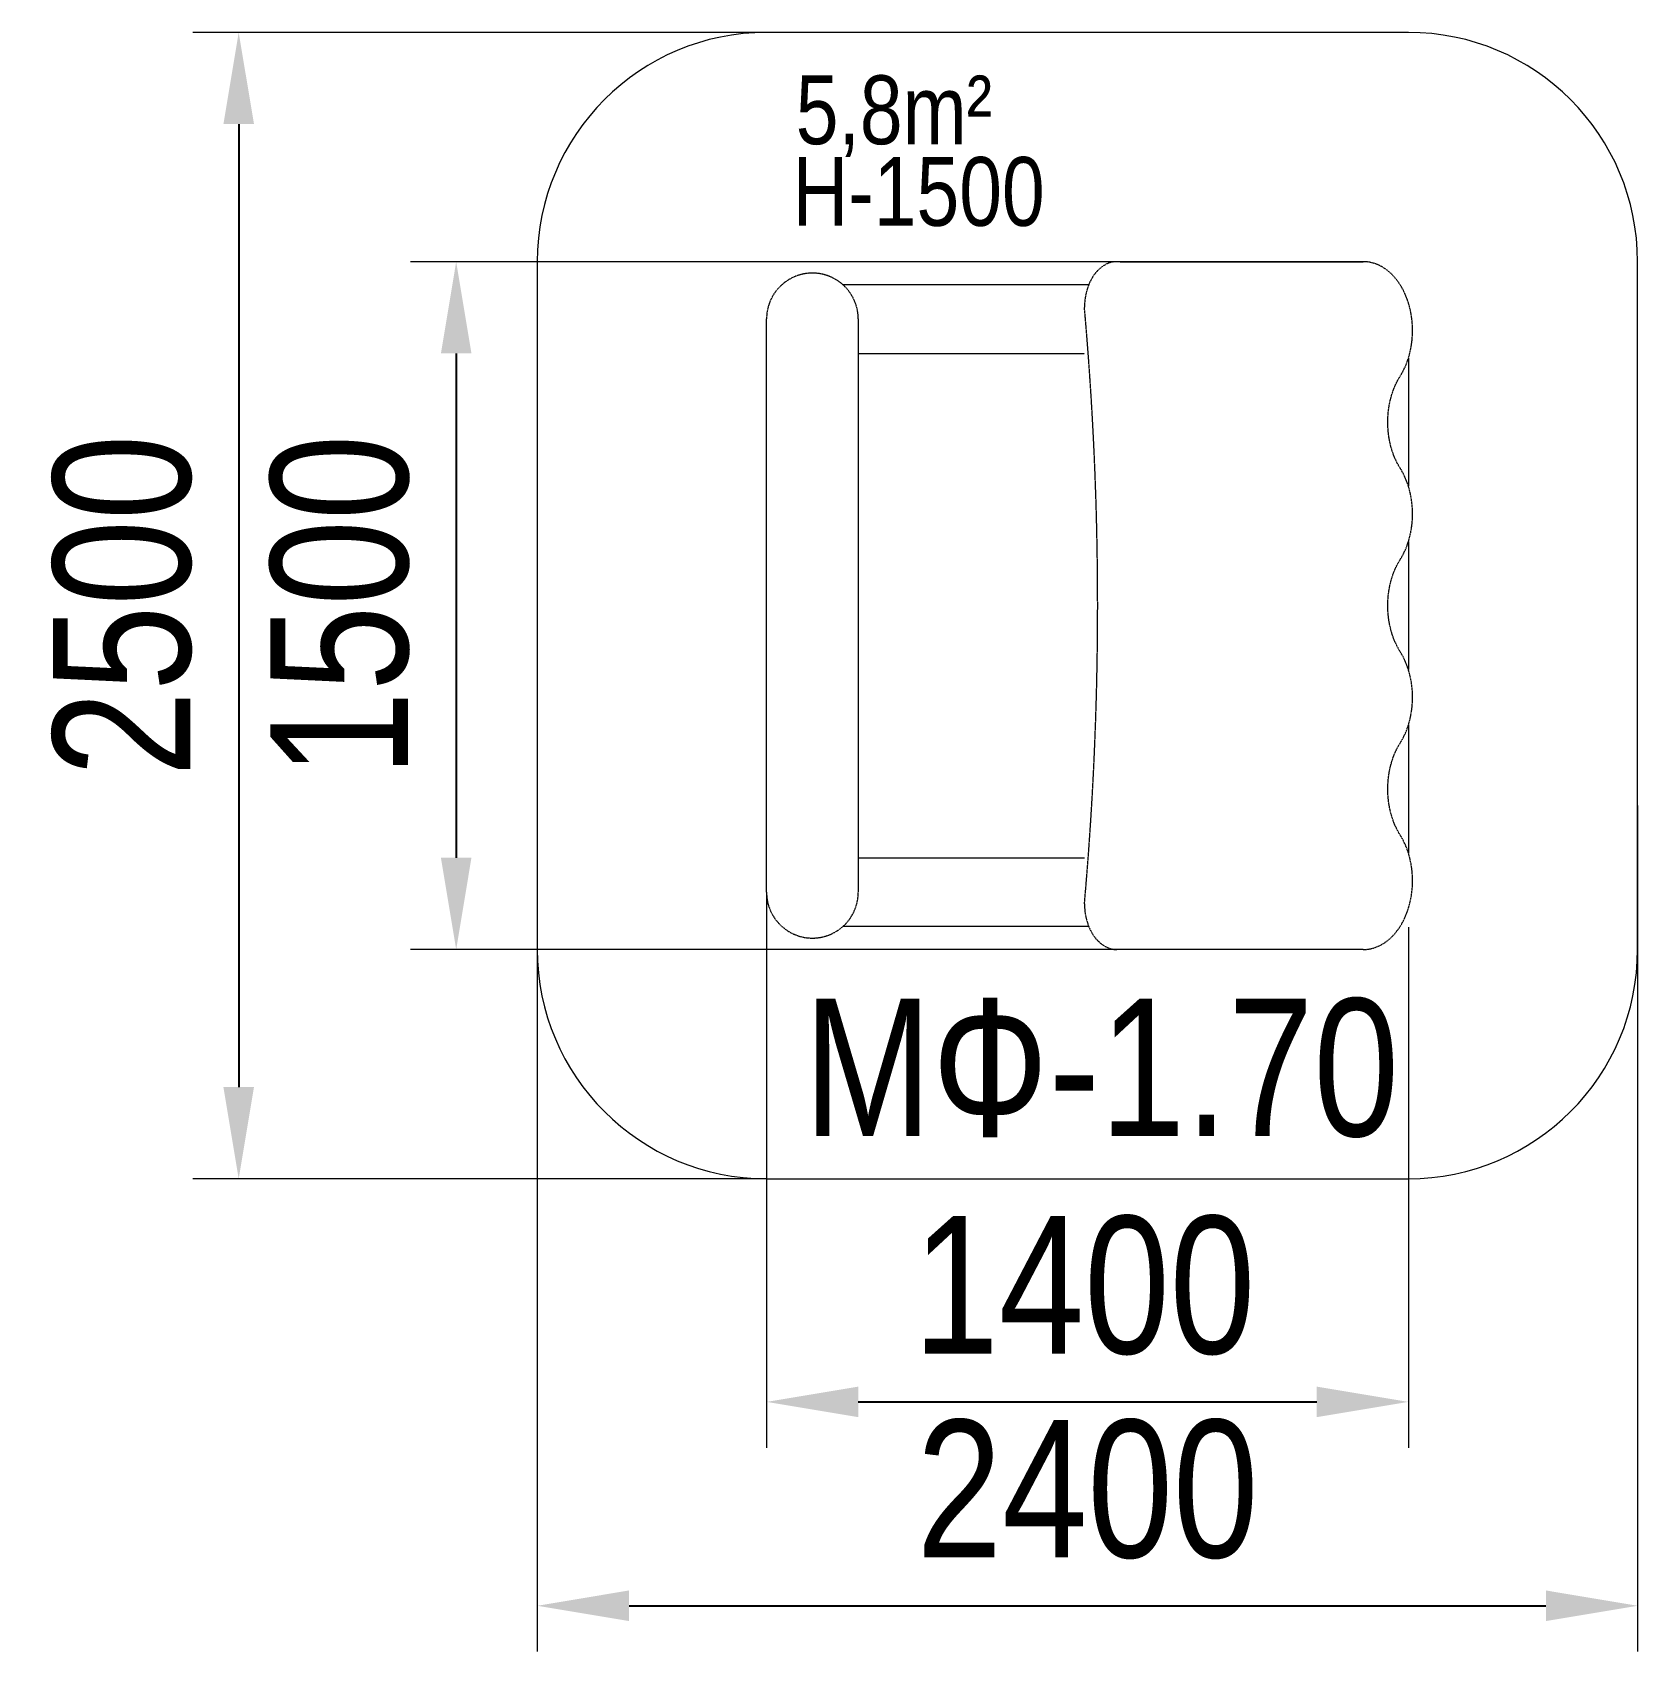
# Model space of a CAD drawing. Header units: millimetres. Extents: x -2181 to 1321, y -2178 to 1353.
import ezdxf

# ---------------------------------------------------------------- set-up
doc = ezdxf.new("R2010")
doc.units = ezdxf.units.MM
doc.linetypes.add('HIDDEN', pattern=[1.905, 1.27, -0.635])
for name, color, linetype in [('DIKOM_АРТИКУЛ', 7, 'Continuous'), ('DIKOM_ЗОНА', 90, 'Continuous'), ('DIKOM_ОБЪЕКТ', 7, 'Continuous'), ('DIKOM_РАЗМЕР_ЗОНА', 7, 'Continuous'), ('DIKOM_РАЗМЕР_ОБЪЕКТА', 7, 'Continuous')]:
    doc.layers.add(name, color=color, linetype=linetype)
doc.styles.add('style1', font='arialbd.ttf', dxfattribs={"width": 0.8})
doc.dimstyles.new('1-50', dxfattribs={"dimtxt": 300, "dimasz": 200, "dimexe": 100, "dimexo": 0, "dimgap": 100, "dimtad": 1, "dimtxsty": 'style1', "dimcen": 200, "dimclrd": 7, "dimclre": 7, "dimclrt": 7, "dimadec": 1, "dimazin": 2, "dimtfac": 1, "dimtmove": 0, "dimatfit": 2, "dimfxl": 0, "dimlwd": 25, "dimlwe": 18, "dimarcsym": 0})

# ---------------------------------------------------------------- blocks, each defined once
blk = doc.blocks.new('*D0')
at = {"layer": 'DIKOM_РАЗМЕР_ЗОНА', "color": 7, "lineweight": 18, "transparency": 16777216}
for p, q in [((-1079.3, -332.4), (-1079.3, -2177.7)), ((1320.7, -332.4), (1320.7, -2177.7))]:
    blk.add_line(p, q, dxfattribs=at)
at = {"layer": 'DIKOM_РАЗМЕР_ЗОНА', "color": 7, "lineweight": 25, "transparency": 16777216}
blk.add_line((-879.3, -2077.7), (1120.7, -2077.7), dxfattribs=at)
at = {"layer": 'DIKOM_РАЗМЕР_ЗОНА', "color": 7, "transparency": 16777216}
for points in [[(-879.3, -2044.3), (-879.3, -2111), (-1079.3, -2077.7)], [(1120.7, -2044.3), (1120.7, -2111), (1320.7, -2077.7)]]:
    blk.add_solid(points, dxfattribs=at)
at = {"layer": 'DIKOM_РАЗМЕР_ЗОНА', "color": 7, "transparency": 16777216, "insert": (120.7, -1824.5), "char_height": 300, "attachment_point": 5, "style": 'style1'}
blk.add_mtext('{\\fArial|b0|i0|c204|p34;2400}', dxfattribs=at)
blk = doc.blocks.new('*D1')
at = {"layer": 'DIKOM_РАЗМЕР_ОБЪЕКТА', "color": 7, "lineweight": 18, "transparency": 16777216}
for p, q in [((726.3, 853.2), (-1356.3, 853.2)), ((722.2, -646.6), (-1356.3, -646.6))]:
    blk.add_line(p, q, dxfattribs=at)
at = {"layer": 'DIKOM_РАЗМЕР_ОБЪЕКТА', "color": 7, "lineweight": 25, "transparency": 16777216}
blk.add_line((-1256.3, 653.2), (-1256.3, -446.6), dxfattribs=at)
at = {"layer": 'DIKOM_РАЗМЕР_ОБЪЕКТА', "color": 7, "transparency": 16777216}
for points in [[(-1289.6, 653.2), (-1223, 653.2), (-1256.3, 853.2)], [(-1289.6, -446.6), (-1223, -446.6), (-1256.3, -646.6)]]:
    blk.add_solid(points, dxfattribs=at)
at = {"layer": 'DIKOM_РАЗМЕР_ОБЪЕКТА', "color": 7, "transparency": 16777216, "insert": (-1509.5, 103.3), "char_height": 300, "attachment_point": 5, "rotation": 90, "style": 'style1'}
blk.add_mtext('{\\fArial|b0|i0|c204|p34;1500}', dxfattribs=at)
blk = doc.blocks.new('*D2')
at = {"layer": 'DIKOM_РАЗМЕР_ОБЪЕКТА', "color": 7, "lineweight": 18, "transparency": 16777216}
for p, q in [((-579.3, -521.6), (-579.3, -1733.1)), ((820.7, -598.1), (820.7, -1733.1))]:
    blk.add_line(p, q, dxfattribs=at)
at = {"layer": 'DIKOM_РАЗМЕР_ОБЪЕКТА', "color": 7, "lineweight": 25, "transparency": 16777216}
blk.add_line((-379.3, -1633.1), (620.7, -1633.1), dxfattribs=at)
at = {"layer": 'DIKOM_РАЗМЕР_ОБЪЕКТА', "color": 7, "transparency": 16777216}
for points in [[(-379.3, -1599.8), (-379.3, -1666.4), (-579.3, -1633.1)], [(620.7, -1599.8), (620.7, -1666.4), (820.7, -1633.1)]]:
    blk.add_solid(points, dxfattribs=at)
at = {"layer": 'DIKOM_РАЗМЕР_ОБЪЕКТА', "color": 7, "transparency": 16777216, "insert": (113.7, -1379.9), "char_height": 300, "attachment_point": 5, "style": 'style1'}
blk.add_mtext('{\\fArial|b0|i0|c204|p34;1400}', dxfattribs=at)
blk = doc.blocks.new('*D3')
at = {"layer": 'DIKOM_РАЗМЕР_ЗОНА', "color": 7, "lineweight": 18, "transparency": 16777216}
for p, q in [((-579.3, 1353.4), (-1830.7, 1353.4)), ((-579.3, -1146.6), (-1830.7, -1146.6))]:
    blk.add_line(p, q, dxfattribs=at)
at = {"layer": 'DIKOM_РАЗМЕР_ЗОНА', "color": 7, "lineweight": 25, "transparency": 16777216}
blk.add_line((-1730.7, 1153.4), (-1730.7, -946.6), dxfattribs=at)
at = {"layer": 'DIKOM_РАЗМЕР_ЗОНА', "color": 7, "transparency": 16777216}
for points in [[(-1764, 1153.4), (-1697.3, 1153.4), (-1730.7, 1353.4)], [(-1764, -946.6), (-1697.3, -946.6), (-1730.7, -1146.6)]]:
    blk.add_solid(points, dxfattribs=at)
at = {"layer": 'DIKOM_РАЗМЕР_ЗОНА', "color": 7, "transparency": 16777216, "insert": (-1983.9, 103.4), "char_height": 300, "attachment_point": 5, "rotation": 90, "style": 'style1'}
blk.add_mtext('{\\fArial|b0|i0|c204|p34;2500}', dxfattribs=at)

msp = doc.modelspace()

# ---------------------------------------------------------------- linework, layer by layer
at = {"layer": 'DIKOM_ЗОНА', "color": 3, "lineweight": 15}
msp.add_lwpolyline([(-579.299, -1146.638), (820.701, -1146.638, 0.41421356), (1320.701, -646.638), (1320.701, 853.362, 0.41421356), (820.701, 1353.362), (-579.299, 1353.362, 0.41421356), (-1079.299, 853.362), (-1079.299, -646.638, 0.41421356)], format="xyb", close=True, dxfattribs=at)
at = {"layer": 'DIKOM_ОБЪЕКТ', "color": 7, "linetype": 'HIDDEN', "lineweight": 15}
for p, q in [((191.915, 853.362), (184.844, 853.362)), ((191.915, 853.362), (722.245, 853.362)), ((-413.155, 803.362), (123.625, 803.362)), ((-579.299, -521.638), (-579.299, 728.362)), ((-379.299, 728.362), (-379.299, -521.638)), ((-379.299, 653.362), (114.133, 653.362)), ((820.701, 643.014), (820.701, 363.705)), ((820.701, 629.923), (820.701, 363.705)), ((820.701, 243.014), (820.701, 148.795)), ((820.701, 243.014), (820.701, -36.295)), ((820.701, 148.795), (820.701, -36.295)), ((820.701, -156.986), (820.701, -436.319)), ((-378.451, -446.638), (114.133, -446.638)), ((123.625, -596.638), (-413.155, -596.638)), ((191.915, -646.638), (184.844, -646.638)), ((722.245, -646.638), (191.915, -646.638))]:
    msp.add_line(p, q, dxfattribs=at)
at = {"layer": 'DIKOM_ОБЪЕКТ', "color": 7, "linetype": 'HIDDEN', "lineweight": 15, "flags": 128}
for points in [[(184.844, 853.362), (181.671, 853.261), (178.505, 852.959), (175.352, 852.457), (172.218, 851.755), (169.109, 850.855), (166.032, 849.758), (162.993, 848.467), (159.998, 846.985), (157.053, 845.315), (154.163, 843.459), (151.336, 841.421), (148.576, 839.207), (145.889, 836.819), (143.281, 834.264), (140.756, 831.545), (138.32, 828.669), (135.978, 825.641), (133.734, 822.468), (131.593, 819.156), (129.56, 815.711), (127.637, 812.14), (125.83, 808.452), (124.142, 804.652), (122.576, 800.749), (121.135, 796.75), (119.823, 792.664), (118.642, 788.499), (117.594, 784.264), (116.681, 779.966), (115.906, 775.614), (115.269, 771.217), (114.773, 766.785), (114.418, 762.326), (114.204, 757.848), (114.133, 753.362)], [(802.892, 604.023), (804.606, 606.8), (807.698, 612.185), (810.608, 617.762), (813.331, 623.52), (815.86, 629.445), (818.191, 635.525), (820.319, 641.748), (822.239, 648.099), (823.948, 654.566), (825.443, 661.135), (826.72, 667.792), (827.777, 674.523), (828.612, 681.315), (829.223, 688.153), (829.61, 695.022), (829.77, 701.909), (829.705, 708.799), (829.414, 715.678), (828.897, 722.531), (828.156, 729.344), (827.192, 736.103), (826.007, 742.794), (824.604, 749.403), (822.984, 755.915), (821.152, 762.319), (819.111, 768.599), (816.864, 774.743), (814.416, 780.737), (811.772, 786.57), (808.938, 792.228), (805.918, 797.7), (802.72, 802.973), (799.348, 808.037), (795.811, 812.88), (792.116, 817.491), (788.27, 821.86), (784.282, 825.978), (780.16, 829.835), (775.913, 833.423), (771.551, 836.733), (767.083, 839.758), (762.52, 842.492), (757.872, 844.929), (753.149, 847.064), (748.363, 848.892), (743.524, 850.411), (738.642, 851.617), (733.728, 852.509), (728.793, 853.085), (723.846, 853.345), (722.245, 853.362)], [(802.892, 402.701), (801.236, 405.383), (798.189, 410.678), (795.312, 416.168), (792.612, 421.843), (790.095, 427.69), (787.767, 433.696), (785.634, 439.851), (783.698, 446.139), (781.966, 452.549), (780.441, 459.067), (779.125, 465.679), (778.023, 472.371), (777.137, 479.129), (776.468, 485.938), (776.019, 492.784), (775.789, 499.653), (775.781, 506.53), (775.993, 513.4), (776.425, 520.248), (777.076, 527.061), (777.946, 533.823), (779.031, 540.52), (780.329, 547.138), (781.838, 553.663), (783.554, 560.081), (785.473, 566.378), (787.59, 572.542), (789.902, 578.559), (792.402, 584.416), (795.086, 590.102), (797.947, 595.605), (800.979, 600.912), (802.892, 604.023)], [(802.892, 204.023), (804.606, 206.8), (807.698, 212.185), (810.608, 217.762), (813.331, 223.52), (815.86, 229.445), (818.191, 235.525), (820.319, 241.747), (822.239, 248.099), (823.948, 254.566), (825.443, 261.135), (826.72, 267.792), (827.777, 274.523), (828.612, 281.315), (829.223, 288.153), (829.61, 295.022), (829.77, 301.909), (829.705, 308.799), (829.414, 315.678), (828.897, 322.531), (828.156, 329.344), (827.192, 336.103), (826.007, 342.794), (824.604, 349.403), (822.984, 355.915), (821.152, 362.319), (819.111, 368.599), (816.864, 374.743), (814.416, 380.737), (811.772, 386.57), (808.938, 392.228), (805.918, 397.7), (802.892, 402.701)], [(802.892, 2.701), (801.236, 5.383), (798.189, 10.677), (795.312, 16.168), (792.612, 21.843), (790.095, 27.69), (787.767, 33.696), (785.634, 39.851), (783.698, 46.139), (781.966, 52.549), (780.441, 59.067), (779.125, 65.679), (778.023, 72.371), (777.137, 79.129), (776.468, 85.938), (776.019, 92.784), (775.789, 99.653), (775.781, 106.53), (775.993, 113.4), (776.425, 120.248), (777.076, 127.061), (777.946, 133.822), (779.031, 140.52), (780.329, 147.138), (781.838, 153.663), (783.554, 160.081), (785.473, 166.378), (787.59, 172.542), (789.902, 178.559), (792.402, 184.416), (795.086, 190.102), (797.947, 195.604), (800.979, 200.912), (802.892, 204.023)], [(802.892, -195.977), (804.606, -193.2), (807.698, -187.815), (810.608, -182.237), (813.331, -176.48), (815.86, -170.555), (818.191, -164.475), (820.319, -158.252), (822.239, -151.901), (823.948, -145.434), (825.443, -138.865), (826.72, -132.208), (827.777, -125.477), (828.612, -118.685), (829.223, -111.847), (829.61, -104.978), (829.77, -98.091), (829.705, -91.201), (829.414, -84.322), (828.897, -77.469), (828.156, -70.656), (827.192, -63.897), (826.007, -57.206), (824.604, -50.597), (822.984, -44.085), (821.152, -37.681), (819.111, -31.401), (816.864, -25.257), (814.416, -19.263), (811.772, -13.43), (808.938, -7.772), (805.918, -2.3), (802.892, 2.701)], [(802.892, -397.299), (801.236, -394.617), (798.189, -389.322), (795.312, -383.832), (792.612, -378.157), (790.095, -372.31), (787.767, -366.304), (785.634, -360.149), (783.698, -353.861), (781.966, -347.451), (780.441, -340.933), (779.125, -334.321), (778.023, -327.629), (777.137, -320.871), (776.468, -314.062), (776.019, -307.216), (775.789, -300.347), (775.781, -293.47), (775.993, -286.6), (776.425, -279.752), (777.076, -272.94), (777.946, -266.178), (779.031, -259.48), (780.329, -252.862), (781.838, -246.337), (783.554, -239.919), (785.473, -233.622), (787.59, -227.458), (789.902, -221.441), (792.402, -215.584), (795.086, -209.898), (797.947, -204.396), (800.979, -199.088), (802.892, -195.977)], [(722.245, -646.638), (724.936, -646.591), (729.877, -646.262), (734.801, -645.618), (739.697, -644.66), (744.556, -643.39), (749.369, -641.812), (754.125, -639.927), (758.814, -637.739), (763.428, -635.252), (767.955, -632.472), (772.387, -629.402), (776.714, -626.051), (780.925, -622.424), (785.012, -618.53), (788.965, -614.377), (792.777, -609.974), (796.438, -605.33), (799.942, -600.456), (803.279, -595.362), (806.445, -590.059), (809.431, -584.56), (812.231, -578.876), (814.841, -573.018), (817.254, -567), (819.466, -560.835), (821.472, -554.535), (823.269, -548.114), (824.852, -541.586), (826.22, -534.963), (827.368, -528.261), (828.295, -521.492), (828.998, -514.672), (829.478, -507.814), (829.731, -500.932), (829.759, -494.042), (829.561, -487.157), (829.137, -480.292), (828.489, -473.46), (827.617, -466.677), (826.523, -459.956), (825.209, -453.312), (823.678, -446.758), (821.933, -440.308), (819.978, -433.975), (817.815, -427.774), (815.45, -421.716), (812.886, -415.815), (810.13, -410.084), (807.186, -404.533), (804.06, -399.177), (802.892, -397.299)], [(114.133, -546.638), (114.204, -551.125), (114.418, -555.602), (114.773, -560.062), (115.269, -564.494), (115.906, -568.89), (116.681, -573.242), (117.594, -577.54), (118.642, -581.776), (119.823, -585.941), (121.135, -590.027), (122.576, -594.025), (124.142, -597.928), (125.83, -601.728), (127.637, -605.417), (129.56, -608.987), (131.593, -612.432), (133.734, -615.744), (135.978, -618.918), (138.32, -621.945), (140.756, -624.821), (143.281, -627.54), (145.889, -630.095), (148.576, -632.483), (151.336, -634.698), (154.163, -636.735), (157.053, -638.591), (159.998, -640.262), (162.993, -641.744), (166.032, -643.034), (169.109, -644.131), (172.218, -645.031), (175.352, -645.733), (178.505, -646.236), (181.671, -646.538), (184.844, -646.638)]]:
    msp.add_lwpolyline(points, dxfattribs=at)
at = {"layer": 'DIKOM_ОБЪЕКТ', "color": 7, "linetype": 'HIDDEN', "lineweight": 15}
for centre, radius, start, end in [((-479.299, 728.362), 100, 0, 180), ((-7203.657, 103.362), 7346.601, 354.9240447, 5.0759553), ((-479.299, -521.638), 100, 180, 0)]:
    msp.add_arc(centre, radius, start, end, dxfattribs=at)

# ---------------------------------------------------------------- texts
at = {"layer": 'DIKOM_АРТИКУЛ', "insert": (-498.048, -753.545), "char_height": 300, "attachment_point": 1, "style": 'style1'}
msp.add_mtext_dynamic_manual_height_columns('{\\fArial|b0|i0|c204|p34;MФ-1.70}', width=796.74299, gutter_width=20, heights=[0], dxfattribs=at)
at = {"layer": 'DIKOM_РАЗМЕР_ОБЪЕКТА', "insert": (-515.612, 1259.528), "char_height": 150, "attachment_point": 1, "style": 'style1'}
msp.add_mtext_dynamic_manual_height_columns('{\\fArial|b0|i0|c204|p34;5,8m²}', width=502.46192, gutter_width=20, heights=[0], dxfattribs=at)
at = {"layer": 'DIKOM_РАЗМЕР_ОБЪЕКТА', "insert": (-522.355, 1081.545), "char_height": 150, "width": 737.47511, "attachment_point": 1, "style": 'style1'}
msp.add_mtext('{\\fArial|b0|i0|c204|p34;H-1500}', dxfattribs=at)

# ---------------------------------------------------------------- dimensions: what is measured, and where the dimension line sits
at = {"layer": 'DIKOM_РАЗМЕР_ЗОНА'}
dim = msp.add_linear_dim(base=(-1730.678, -1146.638), p1=(-579.299, 1353.362), p2=(-579.299, -1146.638), angle=90, text='{\\fArial|b0|i0|c204|p34;<>}', dimstyle='1-50', dxfattribs=at)
dim.commit()
dim.dimension.update_dxf_attribs({"geometry": '*D3', "text_midpoint": (-1730.678, 103.362), "dimtype": 160})
dim = msp.add_linear_dim(base=(1320.701, -2077.663), p1=(-1079.299, -332.383), p2=(1320.701, -332.383), text='{\\fArial|b0|i0|c204|p34;<>}', dimstyle='1-50', dxfattribs=at)
dim.commit()
dim.dimension.update_dxf_attribs({"geometry": '*D0', "text_midpoint": (120.701, -2077.663), "dimtype": 160})
at = {"layer": 'DIKOM_РАЗМЕР_ОБЪЕКТА'}
dim = msp.add_linear_dim(base=(-1256.299, -646.638), p1=(726.319, 853.215), p2=(722.245, -646.638), angle=90, text='{\\fArial|b0|i0|c204|p34;1500}', dimstyle='1-50', dxfattribs=at)
dim.commit()
dim.dimension.update_dxf_attribs({"geometry": '*D1', "text_midpoint": (-1256.299, 103.288), "dimtype": 160})
dim = msp.add_linear_dim(base=(820.701, -1633.087), p1=(-579.299, -521.638), p2=(820.701, -598.087), text='{\\fArial|b0|i0|c204|p34;<>}', dimstyle='1-50', dxfattribs=at)
dim.commit()
dim.dimension.update_dxf_attribs({"geometry": '*D2', "text_midpoint": (113.701, -1633.087), "dimtype": 160})

doc.saveas('drawing.dxf')
